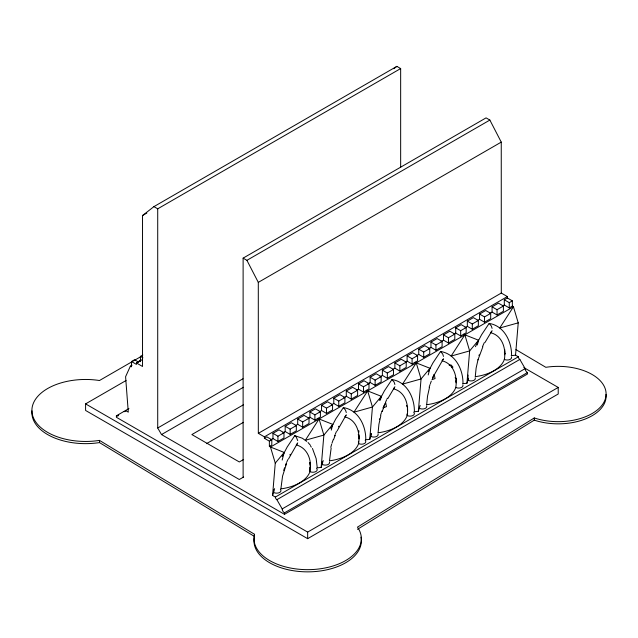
<?xml version="1.0" encoding="UTF-8"?>
<svg xmlns="http://www.w3.org/2000/svg" width="638" height="638" viewBox="0 0 638 638"><rect width="100%" height="100%" fill="white"/><g stroke="black" fill="none" stroke-linecap="round" stroke-linejoin="round"><path stroke-width="0.96" d="M358.46 441.249L358.444 443.458L359.338 443.857A4.299 2.48 0 0 0 364.521 443.458A4.299 2.48 0 0 0 365.199 440.467M407.044 413.934L407.036 415.402L407.929 415.801A4.299 2.48 0 0 0 413.113 415.402A4.299 2.48 0 0 0 413.799 412.411M280.792 488.899A38.455 22.202 0 0 0 310.004 471.618L310.387 464.791M296.67 445.061C306.24 447.645 311.041 457.709 310.331 467.048M345.27 417.005C356.73 420.051 360.398 433.074 358.604 443.562A38.455 22.202 0 0 1 329.383 460.851M377.983 432.795A38.455 22.202 0 0 0 407.196 415.505C408.966 404.994 405.345 391.995 393.861 388.949M426.575 404.739A38.455 22.202 0 0 0 455.787 387.449C457.566 376.946 453.929 363.939 442.453 360.893M491.045 332.837C502.521 335.867 506.173 348.898 504.387 359.393A38.455 22.202 0 0 1 475.166 376.683M407.459 410.912L407.57 406.43M456.058 382.856L456.146 380.87M280.935 488.445L282.57 476.084L286.598 463.363M329.535 460.397L331.162 448.028M378.127 432.341L378.932 424.198L380.854 415.681M426.718 404.285L427.524 396.142L429.454 387.625M475.318 376.229L476.123 368.086L478.045 359.569M118.66 414.485A3.222 1.858 60 0 1 116.379 415.801L116.379 417.276L284.476 514.324L284.476 512.848A3.222 1.858 60 0 1 282.195 508.909L276.884 499.698A2.145 1.236 60 0 1 275.361 497.066L272.57 495.455L275.265 463.132L270.472 447.039L269.372 446.401L269.372 441.145L264.403 438.274L264.403 436.839L507.37 296.566L507.37 297.994L512.346 300.865L512.346 306.128L509.268 307.899L504.299 305.028L502.624 306.001M316.799 467.909L321.161 467.399L323.857 435.076L319.072 418.983L317.963 418.353M365.391 439.853L369.753 439.343L372.448 407.02L367.663 390.927L366.563 390.296M413.982 411.797L418.353 411.287L421.048 378.964L416.255 362.878L415.155 362.24M462.582 383.741L466.944 383.239L469.64 350.908L464.855 334.822L463.746 334.184M284.476 514.324L527.443 374.051L527.443 372.576A3.222 1.858 60 0 1 525.162 368.628L519.85 359.425A2.145 1.236 60 0 1 518.335 356.794L515.536 355.183L518.231 322.852L513.446 306.766L512.346 306.128M429.135 387.274L430.06 384.507M274.627 488.628L272.57 495.455M282.179 460.062L284.197 452.446L270.472 447.039L513.446 306.766L499.729 328.012L518.231 322.852M323.219 460.572L321.161 467.399M331.274 430.108L332.789 424.39L319.072 418.983L305.355 440.236L323.857 435.076L332.789 424.39M371.563 433.465L369.753 439.343M380.376 400.146L381.38 396.334L367.663 390.927L353.946 412.18L372.448 407.02L381.38 396.334M418.353 411.287L420.155 405.409M428.21 374.945L429.972 368.278L416.255 362.878L402.538 384.124L421.048 378.964L429.972 368.278M468.499 378.31L466.944 383.239M477.312 344.983L478.572 340.229L464.855 334.822L451.13 356.068L469.64 350.908L478.572 340.229M331.68 444.263L330.771 447.302M477.942 359.92L482.87 346.777M381.763 411.693L381.995 410.968M478.947 355.581L479.178 354.856M379.363 419.246L379.49 418.839M283.687 470.413L284.572 467.806M331.991 443.227L333.172 439.749M380.583 415.171L381.468 412.563M288.496 459.001L297.707 442.852M337.087 430.945L346.298 414.796M387.816 398.591L394.898 386.74M434.279 374.833L443.49 358.684M485 342.486L492.081 330.628M286.071 463.866L286.438 462.837M334.663 435.818L335.03 434.781M384.674 404.293L383.135 408.089M431.846 379.706L435.052 378.581L434.374 375.144L433.609 375.423M333.546 439.694L335.197 435.307M382.138 411.638L383.789 407.251M431.296 381.149L430.355 383.637M285.513 465.309L285.944 464.201M286.789 462.032L287.834 459.591M289.883 454.95L290.162 454.304M335.381 433.976L336.425 431.535M338.475 426.894L338.754 426.248M387.067 398.838L387.346 398.192M433.266 376.237L432.436 378.988L434.023 374.41M385.711 402.745L383.629 406.725M385.551 402.219L386.692 399.683M484.258 342.726L482.623 346.354M132.082 365.167L130.375 366.156L125.59 376.715L128.286 412.156L125.495 410.545A2.145 1.236 60 0 1 123.971 411.422M282.187 456.489L287.18 447.023L294.772 435.658L302.364 438.25L306.687 441.384M330.787 428.433L335.771 418.967L343.364 407.602C358.229 409.875 365.869 425.522 365.789 439.279M379.379 400.377L384.371 390.911L391.963 379.546C406.829 381.819 414.469 397.466 414.389 411.231M428.369 371.515L432.963 362.855L440.555 351.49C455.42 353.763 463.06 369.41 462.981 383.175M476.969 343.459L481.554 334.798L489.147 323.434C504.012 325.707 511.652 341.354 511.572 355.119M297.404 443.729L296.295 444.686M345.995 415.673L344.887 416.63M394.587 387.617L393.479 388.574M443.187 359.561L442.07 360.518M491.778 331.505L490.67 332.462M275.265 463.132L284.197 452.446M130.375 366.156L131.484 366.794L131.484 361.531L136.452 364.402L136.452 362.966L142.529 366.475L142.529 215.532L153.917 206.632L396.86 66.368L400.656 68.561L400.656 167.188M393.821 68.745L396.86 66.368M515.967 349.616L545.825 367.305A47.882 27.649 0 0 1 605.693 397.618A47.882 27.649 0 0 1 534.277 417.954L357.479 527.124A53.688 30.991 0 0 1 314.071 569.439A53.688 30.991 0 0 1 254.514 534.285L99.48 440.395A53.688 30.991 0 0 1 31.9 410.457A53.688 30.991 0 0 1 99.48 380.519L140.743 356.698M357.479 529.317L534.277 420.139A47.882 27.649 0 0 0 583.499 419.676A47.882 27.649 0 0 0 605.996 394.404M142.529 215.532L146.836 213.044M153.917 206.632L157.714 208.825L400.656 68.561M243.118 477.304L243.118 258.135L486.068 117.871L489.864 120.064L501.253 142.114L501.301 293.057L507.37 296.566M243.118 258.135L246.914 260.328L489.864 120.064M264.403 436.839L258.326 433.338L258.302 282.379L501.253 142.114M131.484 361.531L134.554 359.76L138.693 362.153M140.424 361.634L140.424 356.371L142.808 354.991M137.194 362.217L140.607 360.247M136.452 362.966L142.481 359.489M523.79 367.56L558.218 387.433L558.218 394.005L307.652 538.671L85.588 410.457L85.588 403.886L126.053 380.519M116.379 415.801L128.94 408.551M243.636 477.009L239.322 479.497L161.51 434.566L157.714 427.994L242.998 378.749M161.51 434.566L243.349 387.314M243.365 404.835L191.871 434.566L239.322 461.96L243.62 459.488M206.465 443.673L243.365 422.372M258.326 433.338L501.301 293.057M264.403 438.274L266.828 436.87L271.804 439.741L271.804 445.005L269.372 446.401M272.96 438.593L272.96 433.33L278.997 429.845L283.974 432.716L283.974 437.979L277.929 441.464L272.96 438.593L270.664 439.917M285.186 431.535L285.186 426.272L291.343 422.715L296.319 425.586L296.319 430.849L290.154 434.406L285.186 431.535L282.865 432.875M297.699 424.31L297.699 419.054L304.055 415.378L309.023 418.249L309.023 423.512L302.667 427.181L297.699 424.31L295.314 425.69M309.924 417.252L309.924 411.988L315.427 408.814L320.396 411.685L320.396 416.949L314.893 420.123L309.924 417.252L308.25 418.217M321.552 410.537L321.552 405.282L327.597 401.788L332.565 404.659L332.565 409.923L326.52 413.408L321.552 410.537L319.255 411.869M333.778 403.479L333.778 398.216L339.942 394.659L344.911 397.53L344.911 402.793L338.754 406.35L333.778 403.479L331.457 404.819M346.29 396.254L346.29 390.998L352.647 387.322L357.623 390.193L357.623 395.456L351.259 399.125L346.29 396.254L343.906 397.634M358.516 389.196L358.516 383.94L364.019 380.758L368.987 383.629L368.987 388.893L363.485 392.067L358.516 389.196L356.841 390.169M370.144 382.481L370.144 377.225L376.189 373.732L381.157 376.603L381.157 381.867L375.12 385.352L370.144 382.481L367.847 383.813M382.377 375.423L382.377 370.16L388.534 366.603L393.502 369.474L393.502 374.737L387.346 378.294L382.377 375.423L380.057 376.763M394.882 368.198L394.882 362.942L401.246 359.266L406.215 362.137L406.215 367.4L399.859 371.069L394.882 368.198L392.506 369.577M407.108 361.14L407.108 355.884L412.611 352.702L417.587 355.573L417.587 360.837L412.084 364.011L407.108 361.14L405.433 362.113M418.743 354.425L418.743 349.169L424.78 345.676L429.749 348.547L429.749 353.811L423.712 357.296L418.743 354.425L416.439 355.757M430.969 347.367L430.969 342.104L437.126 338.555L442.102 341.418L442.102 346.681L435.937 350.238L430.969 347.367L428.648 348.707M443.482 340.142L443.482 334.886L449.838 331.218L454.806 334.081L454.806 339.344L448.45 343.013L443.482 340.142L441.097 341.521M455.707 333.084L455.707 327.828L461.21 324.646L466.179 327.517L466.179 332.781L460.676 335.955L455.707 333.084L454.025 334.057M467.335 326.369L467.335 321.113L473.372 317.62L478.348 320.491L478.348 325.755L472.303 329.24L467.335 326.369L465.038 327.701M479.561 319.311L479.561 314.055L485.725 310.499L490.694 313.37L490.694 318.625L484.529 322.182L479.561 319.311L477.24 320.651M492.073 312.086L492.073 306.83L498.43 303.162L503.398 306.025L503.398 311.288L497.042 314.957L492.073 312.086L489.689 313.465M504.299 305.028L504.299 299.772L507.37 297.994M269.372 441.145L271.804 439.741M272.96 433.33L277.929 436.201L283.974 432.716M285.186 426.272L290.154 429.143L296.319 425.586M297.699 419.054L302.667 421.917L309.023 418.249M309.924 411.988L314.893 414.86L320.396 411.685M321.552 405.282L326.52 408.145L332.565 404.659M333.778 398.216L338.754 401.087L344.911 397.53M346.29 390.998L351.259 393.861L357.623 390.193M358.516 383.94L363.485 386.803L368.987 383.629M370.144 377.225L375.12 380.096L381.157 376.603M382.377 370.16L387.346 373.031L393.502 369.474M394.882 362.942L399.859 365.813L406.215 362.137M407.108 355.884L412.084 358.747L417.587 355.573M418.743 349.169L423.712 352.04L429.749 348.547M430.969 342.104L435.937 344.975L442.102 341.418M443.482 334.886L448.45 337.757L454.806 334.081M455.707 327.828L460.676 330.699L466.179 327.517M467.335 321.113L472.303 323.984L478.348 320.491M479.561 314.055L484.529 316.919L490.694 313.37M492.073 306.83L497.042 309.701L503.398 306.025M504.299 299.772L509.268 302.643L512.346 300.865M275.361 497.066L518.335 356.794M276.884 499.698L519.85 359.425M282.195 508.909L525.162 368.628M284.476 512.848L527.443 372.576M85.588 403.886L307.652 532.092L558.218 387.433M385.017 403.479L385.775 403.2L386.461 406.637L383.087 407.818M451.935 367.313L452.964 367.129L451.098 364.992L449.104 365.111M511.174 355.685L515.536 355.183M504.491 350.437L504.634 352.176M407.307 406.55L407.443 408.28M358.716 434.606L358.851 436.336M310.116 462.662L310.259 464.392M456.003 381.779L456.042 380.376M407.411 409.835L407.451 408.424M140.424 356.371L142.904 357.806M31.988 410.856A53.688 30.991 0 0 0 99.48 442.589L254.514 536.478A53.688 30.991 0 0 0 307.061 571.855A53.688 30.991 0 0 0 360.956 537.156M504.227 359.29L505.113 359.688A4.299 2.48 0 0 0 509.882 359.505A4.299 2.48 0 0 0 511.413 356.897M455.636 387.346L456.521 387.744A4.299 2.48 0 0 0 461.282 387.561A4.299 2.48 0 0 0 462.821 384.953M489.147 323.434L491.292 325.954L492.081 328.371M440.555 351.49L442.7 354.01L443.49 356.427M391.963 379.546L394.109 382.066L394.898 384.483M343.364 407.602L345.517 410.122L346.298 412.539M294.772 435.658L296.295 437.118L297.707 440.587M308.058 442.533L310.164 444.949M246.914 260.328L258.302 282.379M312.453 448.45L316.145 458.586L317.198 467.335M455.197 377.417L455.452 378.342M406.605 405.465L406.861 406.398M358.269 434.454L359.09 438.011L358.851 436.48M309.677 462.51L310.499 466.059L310.259 464.536M504.634 352.32L504.873 353.843L504.371 352.064M456.162 378.374L456.194 379.873M370.79 433.88L370.806 436.32A4.299 2.48 0 0 0 375.989 436.719A4.299 2.48 0 0 0 377.991 433.928M322.198 461.936L322.214 464.376A4.299 2.48 0 0 0 327.398 464.775A4.299 2.48 0 0 0 329.399 461.984M273.606 489.992L273.622 492.432A4.299 2.48 0 0 0 279.269 492.648A4.299 2.48 0 0 0 280.377 489.442M534.277 417.954L534.277 420.139M509.268 302.643L509.268 307.899M497.042 309.701L497.042 314.957M484.529 316.919L484.529 322.182M472.303 323.984L472.303 329.24M460.676 330.699L460.676 335.955M448.45 337.757L448.45 343.013M435.937 344.975L435.937 350.238M423.712 352.04L423.712 357.296M412.084 358.747L412.084 364.011M399.859 365.813L399.859 371.069M387.346 373.031L387.346 378.294M375.12 380.096L375.12 385.352M363.485 386.803L363.485 392.067M351.259 393.861L351.259 399.125M338.754 401.087L338.754 406.35M326.52 408.145L326.52 413.408M314.893 414.86L314.893 420.123M307.652 532.092L307.652 538.671M302.667 421.917L302.667 427.181M290.154 429.143L290.154 434.406M277.929 436.201L277.929 441.464M254.514 534.285L254.514 536.478M157.714 208.825L157.714 427.994M99.48 440.395L99.48 442.589M309.773 467.471A54.254 31.326 -60 0 1 309.869 469.305L309.853 471.514L310.738 471.913A4.299 2.48 0 0 0 315.922 471.514A4.299 2.48 0 0 0 316.608 468.523M310.419 445.723A62.851 36.286 -60 0 1 311.304 447.15M475.182 377.816A4.299 2.48 0 0 1 473.181 380.607A4.299 2.48 0 0 1 467.997 380.208L467.981 377.768A62.851 36.286 -60 0 1 468.117 375.064M504.746 349.576A79.814 46.08 60 0 1 504.786 351.817M504.786 352.806A79.814 46.08 60 0 1 504.738 354.752M475.477 346.689A62.851 36.286 -60 0 1 476.562 344.265M426.591 405.872A4.299 2.48 0 0 1 424.589 408.663A4.299 2.48 0 0 1 419.405 408.264M358.819 430.698A79.814 46.08 60 0 1 358.907 432.229M359.003 435.985A79.814 46.08 60 0 1 358.955 438.92"/></g></svg>
